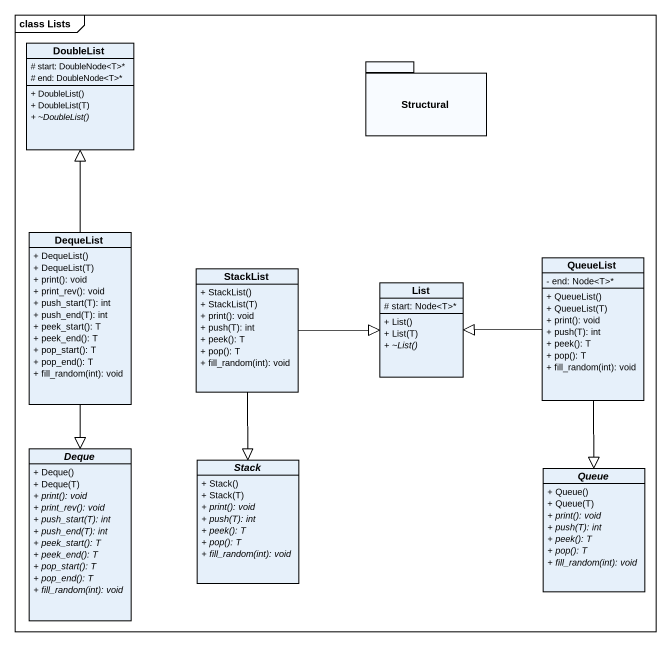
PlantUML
@startuml
mainframe class Lists
hide circle
hide empty members
skinparam classAttributeIconSize 0
class DoubleList {
  # start: DoubleNode<T>*
  # end: DoubleNode<T>*
  + DoubleList()
  + DoubleList(T)
  {abstract} + ~DoubleList()
}
package Structural {
}
class DequeList {
  + DequeList()
  + DequeList(T)
  + print(): void
  + print_rev(): void
  + push_start(T): int
  + push_end(T): int
  + peek_start(): T
  + peek_end(): T
  + pop_start(): T
  + pop_end(): T
  + fill_random(int): void
}
class StackList {
  + StackList()
  + StackList(T)
  + print(): void
  + push(T): int
  + peek(): T
  + pop(): T
  + fill_random(int): void
}
class QueueList {
  - end: Node<T>*
  + QueueList()
  + QueueList(T)
  + print(): void
  + push(T): int
  + peek(): T
  + pop(): T
  + fill_random(int): void
}
class List {
  # start: Node<T>*
  + List()
  + List(T)
  {abstract} + ~List()
}
abstract class Deque {
  + Deque()
  + Deque(T)
  {abstract} + print(): void
  {abstract} + print_rev(): void
  {abstract} + push_start(T): int
  {abstract} + push_end(T): int
  {abstract} + peek_start(): T
  {abstract} + peek_end(): T
  {abstract} + pop_start(): T
  {abstract} + pop_end(): T
  {abstract} + fill_random(int): void
}
abstract class "Stack" as Stack_ {
  + Stack()
  + Stack(T)
  {abstract} + print(): void
  {abstract} + push(T): int
  {abstract} + peek(): T
  {abstract} + pop(): T
  {abstract} + fill_random(int): void
}
abstract class "Queue" as Queue_ {
  + Queue()
  + Queue(T)
  {abstract} + print(): void
  {abstract} + push(T): int
  {abstract} + peek(): T
  {abstract} + pop(): T
  {abstract} + fill_random(int): void
}
DequeList -up-|> DoubleList
DequeList --|> Deque
StackList -right-|> List
StackList --|> Stack_
QueueList -left-|> List
QueueList --|> Queue_
@enduml
